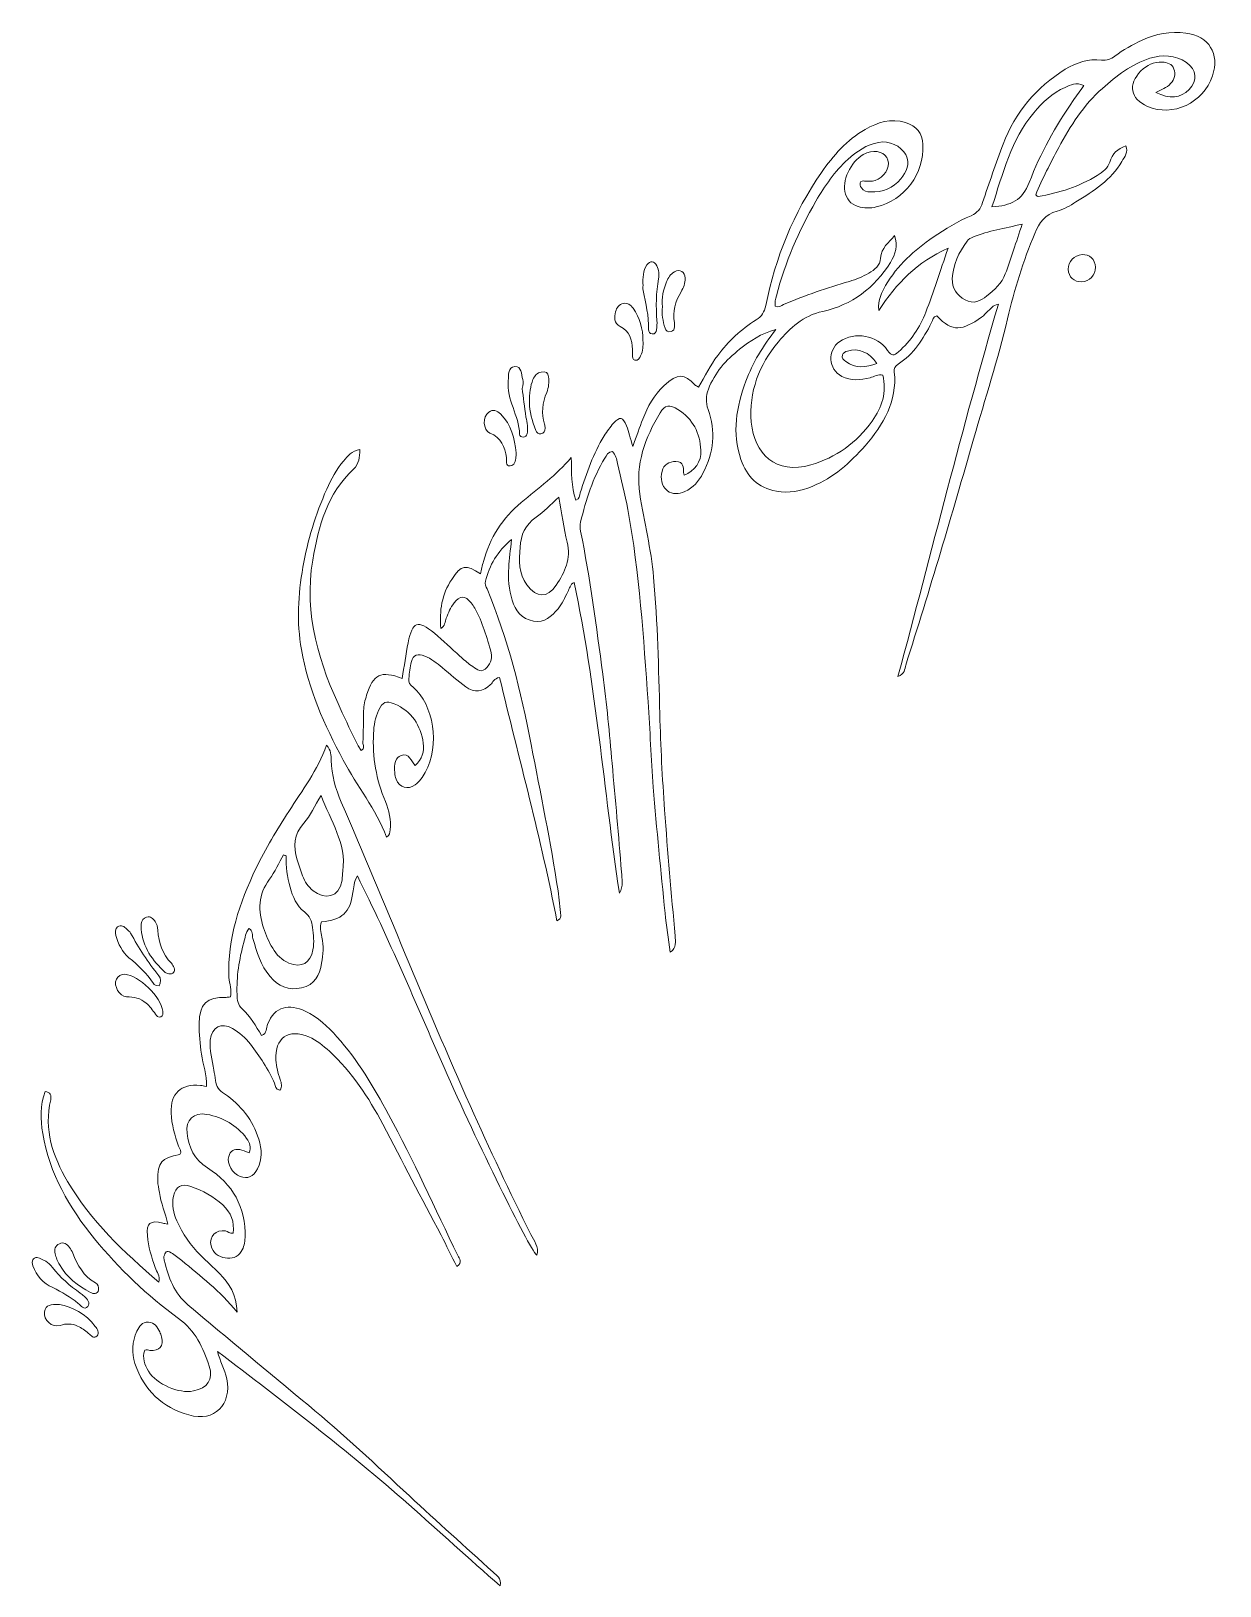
# Model space of a CAD drawing. Header units: millimetres. Extents: x 221 to 981, y -986 to -226.
# Drawn here: x 224.8 to 542.2, y -642.2 to -227 of the extents above; entities that cross this region are included whole.
import ezdxf

# ---------------------------------------------------------------- set-up
doc = ezdxf.new("R2010")
doc.units = ezdxf.units.MM
doc.header["$MEASUREMENT"] = 0
doc.layers.add('Layer 1', color=7, linetype='Continuous')

# ---------------------------------------------------------------- blocks, each defined once
blk = doc.blocks.new('block 4')
at = {"layer": 'Layer 1', "lineweight": 0}
for points, knots in [([(525.04, -243.39), (528.68, -245.26), (531.7, -244.93), (533.95, -242.62), (536.27, -240.23), (536.03, -237.35), (533.24, -235.43), (530.22, -233.35), (526.85, -233.25), (523.47, -234.3), (518.53, -235.83), (514.59, -239.01), (510.79, -242.36), (505.79, -246.78), (502.24, -252.32), (499.13, -258.14), (496.92, -262.27), (494.77, -266.44), (493, -270.73), (493.32, -270.98), (493.52, -271.23), (493.65, -271.21), (499.22, -270.19), (504.6, -268.63), (509.43, -265.55), (510.85, -264.65), (512.33, -263.6), (512.75, -262.02), (513.37, -259.67), (514.91, -258.56), (517.08, -257.66), (517.78, -259.37), (516.72, -260.58), (516.01, -261.82), (513.13, -266.78), (508.46, -269.76), (503.75, -272.65), (502.15, -273.63), (500.47, -274.66), (498.69, -275.11), (495.42, -275.94), (493.97, -278.24), (492.78, -281.05), (489.66, -288.43), (487.31, -296.04), (485.48, -303.82), (482.91, -314.67), (479.48, -325.28), (476.41, -335.99), (470.63, -356.17), (464.66, -376.3), (458.3, -396.32), (457.97, -397.38), (458.1, -398.72), (456.22, -399.32), (465.2, -366.1), (473.39, -332.97), (483.02, -299.97), (481.46, -300.25), (481.01, -301.15), (480.33, -301.75), (479.71, -302.29), (479.22, -303.01), (478.55, -303.46), (473.34, -306.92), (470.94, -307.64), (466.61, -303.08), (465.61, -303.25), (465.52, -304.21), (465.18, -304.88), (462.96, -309.2), (460.45, -313.28), (456.24, -315.99), (455.47, -316.49), (455.14, -317.06), (455.24, -318.02), (456.06, -325.93), (452.33, -332.11), (447.46, -337.73), (443.51, -342.28), (439.01, -346.26), (433.34, -348.59), (430.28, -349.85), (427.16, -350.54), (423.75, -349.89), (418.83, -348.94), (415.85, -346.02), (414.3, -341.46), (411.86, -334.3), (413.07, -327.32), (415.61, -320.49), (417.43, -315.62), (420.07, -311.18), (423.65, -306.67), (419.64, -307.76), (416.73, -309.77), (413.95, -311.98), (410.33, -314.87), (407.27, -318.22), (405.61, -322.68), (404.93, -324.49), (404.84, -326.11), (405.52, -328.05), (407.58, -333.86), (407.05, -339.61), (404.16, -345.08), (403.04, -347.19), (401.56, -349.03), (399.28, -349.97), (397.74, -350.61), (396.04, -350.92), (394.62, -349.73), (393.01, -348.39), (392.76, -346.51), (393.24, -344.57), (393.68, -342.78), (395.08, -341.92), (396.92, -341.96), (399.04, -342.01), (398.94, -343.49), (398.98, -344.93), (398.99, -345.15), (399.08, -345.38), (399.13, -345.61), (401.96, -344.48), (403.75, -342.08), (403.6, -338.97), (403.37, -334.39), (401.44, -330.58), (397.48, -328.06), (395.33, -326.68), (393.94, -326.85), (392.7, -328.94), (388.75, -335.62), (386.06, -342.62), (387.29, -350.66), (388.43, -358.07), (390.32, -365.35), (390.98, -372.84), (392.03, -385), (392.32, -397.19), (392.63, -409.38), (392.85, -417.93), (393.3, -426.48), (393.91, -435.01), (394.7, -446.23), (395.75, -457.42), (396.7, -468.62), (396.82, -470.13), (397.16, -471.7), (395.42, -472.98), (394.94, -469.39), (394.38, -465.97), (394.04, -462.52), (392.96, -451.33), (391.76, -440.15), (390.89, -428.94), (390.3, -421.34), (390.03, -413.73), (389.49, -406.14), (388.26, -388.97), (387.22, -371.77), (384.1, -354.8), (383.34, -350.66), (382.27, -346.57), (381.36, -342.45), (381.11, -341.3), (380.81, -340.2), (380.04, -339.31), (378.77, -339.37), (378.42, -340.32), (377.95, -341.09), (374.73, -346.36), (372.95, -352.19), (371.47, -358.13), (371.28, -358.9), (371.32, -359.78), (371.48, -360.57), (374.04, -373.21), (375.67, -386), (377.43, -398.76), (378.51, -406.65), (379.14, -414.6), (379.88, -422.53), (380.79, -432.2), (381.64, -441.88), (382.4, -451.57), (382.54, -453.41), (382.99, -455.38), (381.84, -457.21), (377.69, -429.6), (375.61, -401.72), (369.75, -374.26), (368.66, -374.78), (368.54, -375.9), (368.08, -376.74), (367.23, -378.28), (366.63, -379.98), (365.46, -381.32), (363.72, -383.29), (361.85, -385.08), (358.87, -384.55), (355.71, -383.98), (354.01, -381.87), (353.19, -378.96), (352.39, -376.13), (352, -373.22), (352.28, -370.26), (352.49, -367.96), (352.73, -365.67), (353.02, -362.78), (349.21, -366.03), (347.14, -369.67), (346.06, -373.95), (345.87, -374.69), (346.22, -375.31), (346.49, -375.96), (352.07, -389.35), (355.59, -403.32), (358.28, -417.53), (360.76, -430.54), (363.46, -443.51), (365.47, -456.6), (365.81, -458.8), (365.99, -461.02), (366.19, -463.23), (366.24, -463.86), (365.85, -464.32), (365.14, -464.58), (360.94, -442.7), (355.02, -421.27), (349.84, -399.6), (348.3, -399.9), (348.07, -400.94), (347.44, -401.53), (345.4, -403.49), (343.12, -403.83), (340.8, -402.13), (338.63, -400.55), (336.64, -398.7), (334.56, -396.99), (333.11, -395.79), (331.63, -394.61), (329.87, -393.89), (328.06, -393.15), (326.78, -393.63), (326.3, -395.4), (325.9, -396.86), (325.83, -398.4), (325.59, -399.91), (325.42, -400.98), (325.99, -401.6), (326.76, -402.25), (332.17, -406.83), (334.05, -417.65), (330, -425.02), (329.31, -426.26), (328.5, -427.42), (327.32, -428.25), (325.26, -429.71), (323.17, -429.12), (322.22, -426.79), (322.01, -426.25), (321.92, -425.65), (321.86, -425.07), (321.6, -422.64), (322.19, -420.91), (323.55, -420.47), (325.81, -419.73), (326.13, -421.94), (327.34, -423.15), (329.15, -421.52), (329.77, -419.25), (329.48, -417.2), (328.79, -412.43), (326.38, -408.61), (321.71, -406.67), (319.49, -405.74), (318.64, -406.15), (317.55, -408.4), (316.62, -410.33), (316.29, -412.4), (316.18, -414.54), (315.88, -420.86), (316.89, -426.94), (319.36, -432.77), (320.39, -435.2), (320.88, -437.69), (320.64, -440.32), (320.57, -441.01), (320.52, -441.7), (319.65, -442.25), (316.78, -434.74), (311.79, -428.58), (308.09, -421.68), (303.07, -412.33), (298.78, -402.73), (296.94, -392.18), (295.65, -384.82), (296.04, -377.5), (297.34, -370.19), (298.62, -363), (300.72, -356.05), (303.68, -349.37), (304.87, -346.67), (306.32, -344.11), (308.18, -341.83), (309.27, -340.49), (310.41, -339.13), (312.57, -338.79), (312.43, -340.82), (312.37, -342.57), (310.83, -344.01), (303.83, -350.56), (301.47, -359.19), (299.96, -368.26), (297.52, -382.86), (301.7, -396.12), (307.84, -409.03), (309.45, -412.41), (310.84, -415.91), (312.85, -419.11), (314.06, -418.58), (313.32, -417.65), (313.35, -416.96), (313.48, -414.14), (313.53, -411.32), (313.55, -408.5), (313.56, -407.07), (313.93, -405.71), (314.34, -404.37), (316.07, -398.72), (318.15, -397.72), (323.85, -399.89), (324.38, -396.68), (324.81, -393.5), (325.44, -390.35), (326.58, -384.64), (327.97, -384.13), (332.45, -387.82), (334.81, -389.75), (336.99, -391.89), (339.27, -393.92), (340.23, -394.78), (341.16, -395.71), (342.24, -396.39), (343.36, -397.11), (344.63, -398.53), (345.99, -397.38), (347.2, -396.36), (348.03, -394.75), (347.58, -393), (346.52, -388.91), (345.27, -384.87), (343.23, -381.13), (342.95, -380.62), (342.62, -380.12), (342.24, -379.67), (340.63, -377.72), (339.23, -377.72), (337.68, -379.72), (336.74, -380.93), (336.16, -382.36), (335.62, -383.79), (335.27, -384.74), (335.27, -385.87), (334.17, -386.57), (333.73, -381.83), (334.44, -377.42), (337.06, -373.45), (339.67, -369.51), (340.74, -369.31), (344.75, -371.98), (345.02, -370.82), (345.24, -369.72), (345.54, -368.63), (347.25, -362.32), (350.63, -357.07), (355.64, -352.86), (360.17, -349.05), (365.06, -345.63), (368.99, -340.89), (369.11, -344.78), (368.92, -348.61), (370.2, -352.27), (371.25, -352), (371.13, -351.05), (371.37, -350.31), (373.1, -345.06), (374.83, -339.82), (377.8, -335.1), (378.55, -333.92), (379.36, -332.74), (380.29, -331.7), (381.92, -329.88), (382.85, -330.08), (383.75, -332.44), (384.35, -334.03), (384.75, -335.71), (385.42, -337.95), (386.45, -335.11), (387.23, -332.85), (388.09, -330.63), (389.36, -327.31), (391.08, -324.25), (393.69, -321.77), (397.39, -318.26), (399.26, -318.45), (401.99, -321.5), (402.19, -321.73), (402.54, -321.84), (402.96, -322.09), (404.68, -319.23), (406.09, -316.27), (408.08, -313.65), (410.96, -309.87), (414.32, -306.62), (418.36, -304.14), (419.9, -303.19), (420.56, -302.06), (420.92, -300.29), (423.55, -287.5), (428.28, -275.56), (435.78, -264.81), (438.96, -260.25), (442.59, -256.07), (447.48, -253.29), (450.79, -251.41), (454.33, -250.2), (458.25, -251.46), (461.19, -252.4), (462.7, -254.27), (462.88, -257.35), (463.32, -265.07), (457.96, -272.24), (450.44, -273.97), (448.8, -274.35), (447.16, -274.34), (445.56, -273.86), (443.56, -273.27), (442.43, -271.86), (442.05, -269.84), (441.36, -266.24), (444.18, -261.1), (447.59, -259.69), (447.7, -259.65), (447.8, -259.59), (447.91, -259.55), (450.51, -258.62), (452.9, -259.45), (453.54, -261.5), (454.17, -263.54), (452.47, -266.24), (450.1, -266.9), (449.19, -267.16), (448.25, -267.23), (447.3, -267.06), (446.84, -266.98), (446.33, -266.98), (446.15, -267.52), (445.99, -267.98), (446.16, -268.43), (446.44, -268.84), (447.03, -269.72), (447.89, -269.96), (448.88, -269.99), (452.12, -270.06), (454.94, -268.99), (456.97, -266.46), (458.45, -264.62), (459.68, -262.52), (458.31, -260.01), (457.02, -257.64), (453.84, -256.22), (451.07, -256.75), (447.84, -257.36), (445.24, -259.11), (442.86, -261.28), (439.33, -264.48), (436.68, -268.36), (434.32, -272.43), (429.72, -280.39), (426.09, -288.77), (423.8, -297.7), (423.57, -298.6), (423.26, -299.5), (423.46, -300.49), (424.33, -300.99), (425.04, -300.36), (425.7, -300.06), (431.39, -297.51), (437.32, -295.68), (443.27, -293.86), (445.05, -293.31), (446.81, -292.56), (448.44, -291.66), (449.97, -290.8), (451.47, -289.64), (451.56, -287.67), (451.68, -284.9), (453.85, -283.53), (455.29, -281.59), (456.36, -284.27), (455.55, -286.6), (454.21, -288.78), (449.99, -295.61), (443.84, -300.18), (436.15, -301.88), (430.82, -303.05), (427.43, -306.26), (424.29, -310.02), (419.13, -316.19), (416.38, -323.31), (417.06, -331.49), (417.74, -339.77), (423.6, -345.59), (432.97, -342.85), (439.56, -340.92), (445.25, -336.93), (449.33, -331.18), (451.92, -327.52), (453.34, -323.48), (452.16, -318.86), (450.89, -318.57), (449.88, -319.32), (448.78, -319.6), (446.23, -320.25), (443.7, -320.49), (441.23, -319.22), (437.58, -317.35), (437.27, -312.26), (440.67, -309.93), (444.65, -307.21), (450.67, -308.15), (453.46, -312.28), (454.56, -313.9), (455.15, -313.8), (456.36, -312.7), (459.64, -309.72), (462.12, -306.15), (463.68, -302.05), (465.71, -296.71), (467.46, -291.25), (469.61, -285.03), (461.33, -288.65), (455.89, -294.32), (451.09, -301.63), (450.85, -298.64), (451.9, -296.81), (452.93, -294.99), (456.01, -289.54), (460.62, -285.55), (465.66, -282.04), (468.84, -279.82), (472.2, -277.87), (475.76, -276.32), (477.42, -275.59), (478.26, -274.47), (478.82, -272.78), (480.56, -267.55), (482.4, -262.35), (484.33, -257.18), (487.53, -248.63), (493.12, -242.02), (500.89, -237.24), (503.87, -235.41), (507.09, -234.4), (510.59, -234.76), (512, -234.91), (513.07, -234.57), (514.13, -233.74), (516.36, -231.98), (518.86, -230.68), (521.41, -229.47), (525.11, -227.7), (528.99, -227.03), (533.05, -227.57), (539.29, -228.39), (542.18, -233.07), (540.19, -239.02), (537.79, -246.19), (529.54, -250.06), (522.85, -247.15), (518.25, -245.16), (517.53, -241.24), (521.11, -237.67), (522.68, -236.11), (524.52, -235.14), (526.77, -235.29), (528.08, -235.38), (529.44, -235.78), (529.92, -237.16), (530.41, -238.56), (530.13, -239.89), (529.03, -241.06), (527.96, -242.18), (526.53, -242.68), (525.04, -243.39)], [0, 0, 0, 0, 1, 1, 1, 2, 2, 2, 3, 3, 3, 4, 4, 4, 5, 5, 5, 6, 6, 6, 7, 7, 7, 8, 8, 8, 9, 9, 9, 10, 10, 10, 11, 11, 11, 12, 12, 12, 13, 13, 13, 14, 14, 14, 15, 15, 15, 16, 16, 16, 17, 17, 17, 18, 18, 18, 19, 19, 19, 20, 20, 20, 21, 21, 21, 22, 22, 22, 23, 23, 23, 24, 24, 24, 25, 25, 25, 26, 26, 26, 27, 27, 27, 28, 28, 28, 29, 29, 29, 30, 30, 30, 31, 31, 31, 32, 32, 32, 33, 33, 33, 34, 34, 34, 35, 35, 35, 36, 36, 36, 37, 37, 37, 38, 38, 38, 39, 39, 39, 40, 40, 40, 41, 41, 41, 42, 42, 42, 43, 43, 43, 44, 44, 44, 45, 45, 45, 46, 46, 46, 47, 47, 47, 48, 48, 48, 49, 49, 49, 50, 50, 50, 51, 51, 51, 52, 52, 52, 53, 53, 53, 54, 54, 54, 55, 55, 55, 56, 56, 56, 57, 57, 57, 58, 58, 58, 59, 59, 59, 60, 60, 60, 61, 61, 61, 62, 62, 62, 63, 63, 63, 64, 64, 64, 65, 65, 65, 66, 66, 66, 67, 67, 67, 68, 68, 68, 69, 69, 69, 70, 70, 70, 71, 71, 71, 72, 72, 72, 73, 73, 73, 74, 74, 74, 75, 75, 75, 76, 76, 76, 77, 77, 77, 78, 78, 78, 79, 79, 79, 80, 80, 80, 81, 81, 81, 82, 82, 82, 83, 83, 83, 84, 84, 84, 85, 85, 85, 86, 86, 86, 87, 87, 87, 88, 88, 88, 89, 89, 89, 90, 90, 90, 91, 91, 91, 92, 92, 92, 93, 93, 93, 94, 94, 94, 95, 95, 95, 96, 96, 96, 97, 97, 97, 98, 98, 98, 99, 99, 99, 100, 100, 100, 101, 101, 101, 102, 102, 102, 103, 103, 103, 104, 104, 104, 105, 105, 105, 106, 106, 106, 107, 107, 107, 108, 108, 108, 109, 109, 109, 110, 110, 110, 111, 111, 111, 112, 112, 112, 113, 113, 113, 114, 114, 114, 115, 115, 115, 116, 116, 116, 117, 117, 117, 118, 118, 118, 119, 119, 119, 120, 120, 120, 121, 121, 121, 122, 122, 122, 123, 123, 123, 124, 124, 124, 125, 125, 125, 126, 126, 126, 127, 127, 127, 128, 128, 128, 129, 129, 129, 130, 130, 130, 131, 131, 131, 132, 132, 132, 133, 133, 133, 134, 134, 134, 135, 135, 135, 136, 136, 136, 137, 137, 137, 138, 138, 138, 139, 139, 139, 140, 140, 140, 141, 141, 141, 142, 142, 142, 143, 143, 143, 144, 144, 144, 145, 145, 145, 146, 146, 146, 147, 147, 147, 148, 148, 148, 149, 149, 149, 150, 150, 150, 151, 151, 151, 152, 152, 152, 153, 153, 153, 154, 154, 154, 155, 155, 155, 156, 156, 156, 157, 157, 157, 158, 158, 158, 159, 159, 159, 160, 160, 160, 161, 161, 161, 162, 162, 162, 163, 163, 163, 164, 164, 164, 165, 165, 165, 166, 166, 166, 167, 167, 167, 168, 168, 168, 169, 169, 169, 170, 170, 170, 171, 171, 171, 172, 172, 172, 173, 173, 173, 174, 174, 174, 175, 175, 175, 176, 176, 176, 177, 177, 177, 178, 178, 178, 179, 179, 179, 180, 180, 180, 181, 181, 181, 182, 182, 182, 183, 183, 183, 184, 184, 184, 185, 185, 185, 186, 186, 186, 187, 187, 187, 188, 188, 188, 189, 189, 189, 190, 190, 190, 191, 191, 191, 192, 192, 192, 193, 193, 193, 194, 194, 194, 195, 195, 195, 196, 196, 196, 197, 197, 197, 198, 198, 198, 199, 199, 199, 199]), ([(481.32, -273.92), (486.38, -273.72), (489.48, -272.2), (491.28, -267.44), (494.22, -259.67), (498.34, -252.41), (503.04, -245.53), (503.92, -244.24), (504.85, -242.97), (505.82, -241.59), (503.81, -240.57), (502.31, -241.43), (500.87, -242.06), (497.47, -243.54), (494.85, -246.03), (492.49, -248.84), (486.45, -256.07), (484.27, -264.98), (481.32, -273.92)], [0, 0, 0, 0, 1, 1, 1, 2, 2, 2, 3, 3, 3, 4, 4, 4, 5, 5, 5, 6, 6, 6, 6]), ([(489.39, -278.59), (484.63, -279.68), (480.39, -280.35), (476.38, -281.98), (475.75, -282.24), (475.04, -282.6), (474.66, -283.13), (472.5, -286.11), (470.88, -289.38), (470.72, -293.11), (470.61, -295.64), (471.94, -297.57), (474.17, -298.81), (476.39, -300.07), (478.3, -299.06), (479.97, -297.73), (481.98, -296.12), (483.97, -294.35), (484.88, -291.87), (486.42, -287.72), (487.74, -283.49), (489.39, -278.59)], [0, 0, 0, 0, 1, 1, 1, 2, 2, 2, 3, 3, 3, 4, 4, 4, 5, 5, 5, 6, 6, 6, 7, 7, 7, 7]), ([(450.57, -315.81), (448.54, -312.74), (445.6, -311.52), (442.74, -312.46), (442.2, -312.64), (441.61, -312.91), (441.4, -313.5), (441.11, -314.34), (441.77, -314.82), (442.29, -315.23), (444.9, -317.29), (447.66, -316.8), (450.57, -315.81)], [0, 0, 0, 0, 1, 1, 1, 2, 2, 2, 3, 3, 3, 4, 4, 4, 4]), ([(365.7, -351.45), (363.4, -353.51), (361.65, -355.41), (359.58, -356.84), (356.68, -358.82), (355.56, -361.59), (355.32, -364.84), (355.06, -368.34), (354.85, -371.87), (357.14, -374.93), (359.77, -378.44), (362.54, -378.53), (364.99, -374.95), (367.32, -371.54), (368.97, -367.91), (367.9, -363.49), (366.97, -359.68), (366.47, -355.77), (365.7, -351.45)], [0, 0, 0, 0, 1, 1, 1, 2, 2, 2, 3, 3, 3, 4, 4, 4, 5, 5, 5, 6, 6, 6, 6])]:
    blk.add_open_spline(points, degree=3, knots=knots, dxfattribs=at)
blk = doc.blocks.new('block 8')
at = {"layer": 'Layer 1', "lineweight": 0}
for points, knots in [([(255.12, -579.26), (254.36, -581.31), (255.04, -583.14), (256.13, -584.89), (258.28, -588.36), (264.17, -590.93), (268.11, -590.14), (271.86, -589.39), (273.49, -587.14), (272.32, -583.51), (270.74, -578.59), (268.6, -574.04), (264.12, -570.76), (255.76, -564.64), (248.24, -557.51), (241.7, -549.5), (234.96, -541.25), (229.66, -532.14), (227.86, -521.38), (227.23, -517.63), (227.15, -513.93), (228.48, -510.15), (229.88, -510.32), (230.26, -511.27), (230, -512.36), (228.08, -520.36), (230.55, -527.47), (234.5, -534.2), (240.71, -544.78), (249.49, -553.04), (258.85, -561.08), (259.28, -559.36), (258.32, -558.33), (257.9, -557.17), (256.91, -554.4), (256.07, -551.58), (255.82, -548.65), (255.52, -545.26), (256.55, -544.5), (259.92, -545.32), (260.24, -545.4), (260.56, -545.47), (261.23, -545.63), (260.7, -542.6), (259.37, -539.98), (259, -537.13), (258.87, -536.09), (258.6, -535.08), (258.59, -534.01), (258.52, -529.04), (259.51, -527.85), (264.45, -527.04), (265.08, -526.21), (264.41, -525.53), (264.16, -524.8), (263.18, -521.91), (262.25, -518.99), (262.14, -515.92), (261.97, -510.62), (264.67, -508.11), (269.96, -508.53), (270.42, -508.57), (270.86, -508.68), (271.55, -508.8), (271.78, -505.75), (270.61, -503), (270.23, -500.17), (269.87, -497.48), (269.61, -494.82), (269.65, -492.11), (269.73, -486.69), (271.55, -484.91), (276.88, -485.04), (277.21, -485.04), (277.54, -484.97), (277.96, -484.92), (278.46, -483.11), (277.66, -481.43), (277.59, -479.72), (277.17, -469.3), (280.42, -459.83), (284.79, -450.63), (287.31, -445.31), (290.41, -440.32), (293.57, -435.37), (297.15, -429.74), (301.27, -424.43), (303.64, -417.71), (304.87, -419.09), (304.9, -420.42), (304.92, -421.74), (304.98, -425.67), (306.04, -429.33), (307.59, -432.93), (319.23, -459.86), (330.02, -487.15), (342, -513.94), (347.17, -525.51), (352.56, -536.99), (358.2, -548.35), (359.03, -550.02), (360.46, -551.64), (359.79, -553.91), (357.27, -551.22), (343.98, -524.03), (335.04, -503.76), (327.52, -486.74), (320.35, -469.55), (311.87, -452.6), (310.88, -454.32), (310.89, -455.71), (310.69, -457.08), (309.92, -462.42), (307.83, -464.36), (302.29, -464.9), (301.76, -466.23), (302.16, -467.69), (302.42, -468.95), (302.91, -471.33), (302.71, -473.6), (302.32, -475.92), (301.77, -479.15), (300.55, -481.73), (296.96, -482.51), (293.48, -483.28), (290.77, -482.09), (288.55, -479.48), (286.05, -476.52), (285, -472.92), (283.98, -469.29), (283.74, -468.43), (284.07, -467.35), (282.94, -466.63), (282.03, -467.73), (281.92, -469.11), (281.56, -470.39), (280.28, -474.93), (279.58, -479.54), (279.74, -484.28), (279.79, -485.74), (280, -487.11), (281.12, -488.13), (283.32, -490.13), (284.77, -492.69), (286.32, -495.23), (287.79, -494.65), (287.54, -493.21), (287.91, -492.24), (289.79, -487.35), (293.7, -486.71), (297.98, -488.74), (301.3, -490.31), (303.96, -492.83), (306.42, -495.56), (312.06, -501.8), (316.24, -509), (320.22, -516.34), (326.87, -528.64), (332.6, -541.39), (338.67, -553.97), (339.07, -554.8), (340.09, -555.78), (338.47, -556.89), (336.82, -554.2), (335.73, -551.27), (334.26, -548.55), (328.96, -538.74), (323.89, -528.8), (318.68, -518.94), (314.87, -511.74), (310.44, -504.99), (304.4, -499.41), (302.74, -497.88), (301.01, -496.49), (298.94, -495.61), (293.46, -493.27), (289.77, -495.88), (290.12, -501.79), (290.23, -503.56), (290.69, -505.27), (291.25, -506.93), (291.6, -507.95), (291.88, -508.88), (291.18, -509.83), (289.97, -509.72), (290.09, -508.64), (289.78, -507.99), (288.01, -504.26), (285.9, -500.74), (283.3, -497.53), (281.95, -495.87), (280.44, -494.41), (278.57, -493.36), (275.45, -491.62), (273.06, -492.85), (272.61, -496.44), (272.26, -499.18), (273.29, -501.77), (273.51, -504.45), (273.59, -505.38), (273.99, -506.29), (274.03, -507.21), (274.11, -508.92), (275, -509.85), (276.39, -510.8), (280.76, -513.8), (283.99, -517.78), (285.56, -522.93), (286.36, -525.58), (286.56, -528.25), (285.23, -530.81), (284.14, -532.91), (282.51, -533.6), (280.61, -532.89), (278.53, -532.11), (276.98, -529.45), (277.52, -527.52), (277.93, -526.04), (279.02, -525.48), (280.45, -525.69), (281.24, -525.8), (281.99, -526.19), (282.95, -526.52), (283.61, -525.06), (283.14, -523.82), (282.3, -522.7), (279.64, -519.14), (276.01, -517.06), (271.71, -516.29), (268.17, -515.66), (265.93, -517.74), (266.42, -521.32), (266.93, -525.09), (268.25, -528.32), (271.89, -530.6), (278.6, -534.82), (282.13, -541.07), (281.88, -549.2), (281.84, -550.53), (281.61, -551.79), (280.88, -552.89), (279.87, -554.42), (278.31, -554.96), (276.6, -554.63), (274.79, -554.27), (273.29, -553.28), (272.81, -551.36), (272.19, -548.94), (274.21, -546.89), (276.63, -547.42), (277.29, -547.56), (277.84, -548.13), (278.68, -548.02), (279.15, -544.99), (278.1, -542.48), (275.91, -540.46), (273.46, -538.2), (270.55, -536.64), (267.44, -535.53), (264.89, -534.61), (263.39, -535.53), (262.79, -538.16), (262.27, -540.43), (262.75, -542.59), (263.67, -544.68), (265.19, -548.16), (267.37, -551.22), (270.01, -553.92), (271.65, -555.6), (273.47, -557.1), (275.09, -558.79), (277.64, -561.44), (279.67, -564.37), (279.75, -569.09), (275.2, -563.36), (269.93, -559.51), (264.99, -555.28), (264.1, -554.52), (263.12, -553.87), (262.15, -553.21), (260.91, -552.36), (260.49, -553.21), (260.24, -554.23), (260.17, -554.54), (260.25, -554.91), (260.32, -555.24), (261.36, -559.77), (262.98, -564.06), (266.63, -567.13), (277.31, -576.13), (288.04, -585.06), (298.8, -593.96), (308.11, -601.67), (316.92, -609.94), (325.77, -618.17), (333.16, -625.03), (340.69, -631.75), (348.13, -638.56), (349.02, -639.38), (350.41, -639.96), (350.02, -642.19), (341.63, -634.9), (333.7, -627.61), (325.62, -620.49), (317.43, -613.28), (309.01, -606.33), (300.44, -599.58), (291.9, -592.86), (283.34, -586.16), (274.54, -579.63), (275.14, -582.18), (276.51, -584.34), (277.01, -586.86), (278.38, -593.77), (273.74, -598.5), (266.9, -596.55), (259.83, -594.54), (254.85, -589.87), (252.47, -582.82), (251.52, -579.98), (251.72, -577), (253.02, -574.21), (253.62, -572.91), (254.35, -571.7), (256.1, -571.75), (257.83, -571.8), (258.44, -573.1), (259.09, -574.36), (259.3, -574.78), (259.45, -575.23), (259.57, -575.69), (260.19, -578.17), (259.08, -579.49), (256.49, -579.33), (256.05, -579.3), (255.62, -579.01), (255.12, -579.26)], [0, 0, 0, 0, 1, 1, 1, 2, 2, 2, 3, 3, 3, 4, 4, 4, 5, 5, 5, 6, 6, 6, 7, 7, 7, 8, 8, 8, 9, 9, 9, 10, 10, 10, 11, 11, 11, 12, 12, 12, 13, 13, 13, 14, 14, 14, 15, 15, 15, 16, 16, 16, 17, 17, 17, 18, 18, 18, 19, 19, 19, 20, 20, 20, 21, 21, 21, 22, 22, 22, 23, 23, 23, 24, 24, 24, 25, 25, 25, 26, 26, 26, 27, 27, 27, 28, 28, 28, 29, 29, 29, 30, 30, 30, 31, 31, 31, 32, 32, 32, 33, 33, 33, 34, 34, 34, 35, 35, 35, 36, 36, 36, 37, 37, 37, 38, 38, 38, 39, 39, 39, 40, 40, 40, 41, 41, 41, 42, 42, 42, 43, 43, 43, 44, 44, 44, 45, 45, 45, 46, 46, 46, 47, 47, 47, 48, 48, 48, 49, 49, 49, 50, 50, 50, 51, 51, 51, 52, 52, 52, 53, 53, 53, 54, 54, 54, 55, 55, 55, 56, 56, 56, 57, 57, 57, 58, 58, 58, 59, 59, 59, 60, 60, 60, 61, 61, 61, 62, 62, 62, 63, 63, 63, 64, 64, 64, 65, 65, 65, 66, 66, 66, 67, 67, 67, 68, 68, 68, 69, 69, 69, 70, 70, 70, 71, 71, 71, 72, 72, 72, 73, 73, 73, 74, 74, 74, 75, 75, 75, 76, 76, 76, 77, 77, 77, 78, 78, 78, 79, 79, 79, 80, 80, 80, 81, 81, 81, 82, 82, 82, 83, 83, 83, 84, 84, 84, 85, 85, 85, 86, 86, 86, 87, 87, 87, 88, 88, 88, 89, 89, 89, 90, 90, 90, 91, 91, 91, 92, 92, 92, 93, 93, 93, 94, 94, 94, 95, 95, 95, 96, 96, 96, 97, 97, 97, 98, 98, 98, 99, 99, 99, 100, 100, 100, 101, 101, 101, 102, 102, 102, 103, 103, 103, 104, 104, 104, 105, 105, 105, 106, 106, 106, 107, 107, 107, 108, 108, 108, 109, 109, 109, 110, 110, 110, 111, 111, 111, 112, 112, 112, 112]), ([(302.2, -431.12), (300.49, -433.9), (299.34, -436.52), (297.54, -438.55), (294.86, -441.58), (294.68, -444.74), (295.82, -448.28), (296.28, -449.72), (296.69, -451.19), (297.26, -452.6), (297.88, -454.12), (298.73, -455.55), (300.05, -456.58), (303.14, -458.98), (307.03, -458.58), (307.78, -453.76), (307.91, -452.96), (307.86, -452.12), (307.97, -451.32), (309.04, -443.85), (304.72, -438), (302.2, -431.12)], [0, 0, 0, 0, 1, 1, 1, 2, 2, 2, 3, 3, 3, 4, 4, 4, 5, 5, 5, 6, 6, 6, 7, 7, 7, 7]), ([(292.89, -447.28), (292.64, -447.18), (292.39, -447.07), (292.14, -446.96), (290.9, -449.15), (289.85, -451.48), (288.38, -453.5), (285.39, -457.61), (285.33, -461.92), (286.82, -466.5), (287.44, -468.4), (288.22, -470.24), (289.26, -471.94), (290.31, -473.65), (291.68, -475.11), (293.62, -475.87), (297.06, -477.23), (299.31, -475.96), (300.02, -472.32), (300.41, -470.32), (300.13, -468.34), (299.91, -466.37), (299.73, -464.74), (299.2, -463.32), (297.72, -462.19), (295.61, -460.58), (294.62, -458.12), (293.9, -455.62), (293.13, -452.9), (292.81, -450.12), (292.89, -447.28)], [0, 0, 0, 0, 1, 1, 1, 2, 2, 2, 3, 3, 3, 4, 4, 4, 5, 5, 5, 6, 6, 6, 7, 7, 7, 8, 8, 8, 9, 9, 9, 10, 10, 10, 10])]:
    blk.add_open_spline(points, degree=3, knots=knots, dxfattribs=at)

msp = doc.modelspace()

# ---------------------------------------------------------------- linework, layer by layer
at = {"layer": 'Layer 1', "lineweight": 0}
for points, knots in [([(388.17, -296.31), (388.79, -299.75), (389.8, -303.13), (389.64, -306.69), (389.61, -307.27), (389.92, -307.89), (390.63, -307.91), (391.31, -307.92), (391.68, -307.41), (391.75, -306.79), (391.85, -305.98), (391.94, -305.15), (391.87, -304.34), (391.57, -300.59), (391.59, -296.87), (392.32, -293.16), (392.54, -292.02), (392.38, -290.83), (391.82, -289.74), (391.13, -288.38), (390.02, -288.23), (389.16, -289.48), (388.11, -291), (388.09, -292.78), (388.15, -295.05), (388.15, -295.14), (388.06, -295.74), (388.17, -296.31)], [0, 0, 0, 0, 1, 1, 1, 2, 2, 2, 3, 3, 3, 4, 4, 4, 5, 5, 5, 6, 6, 6, 7, 7, 7, 8, 8, 8, 9, 9, 9, 9]), ([(394.03, -306.34), (394.24, -307.13), (394.84, -307.44), (395.63, -307.27), (396.3, -307.12), (396.54, -306.6), (396.56, -305.97), (396.57, -305.62), (396.62, -305.26), (396.56, -304.92), (396.02, -301.92), (396.74, -299.21), (398.3, -296.63), (398.95, -295.55), (399.48, -294.35), (399.4, -293.01), (399.3, -291.28), (398.05, -290.52), (396.53, -291.31), (395.43, -291.88), (394.87, -292.91), (394.43, -294), (393.58, -296.08), (393.1, -298.22), (393.35, -300.67), (393.06, -302.49), (393.5, -304.42), (394.03, -306.34)], [0, 0, 0, 0, 1, 1, 1, 2, 2, 2, 3, 3, 3, 4, 4, 4, 5, 5, 5, 6, 6, 6, 7, 7, 7, 8, 8, 8, 9, 9, 9, 9]), ([(508.94, -290.09), (508.9, -287.99), (507.4, -286.57), (505.36, -286.72), (503.23, -286.87), (501.65, -288.55), (501.7, -290.62), (501.76, -292.71), (503.19, -294.04), (505.31, -293.96), (507.39, -293.89), (508.97, -292.2), (508.94, -290.09)], [0, 0, 0, 0, 1, 1, 1, 2, 2, 2, 3, 3, 3, 4, 4, 4, 4]), ([(385.52, -301.05), (384.89, -300.13), (384.05, -299.51), (382.87, -299.76), (381.71, -300.01), (381.11, -300.92), (380.83, -301.97), (380.42, -303.5), (380.34, -304.95), (382.09, -305.88), (384.55, -307.19), (385.27, -309.46), (385.31, -312.07), (385.31, -312.53), (385.28, -313.01), (385.33, -313.47), (385.39, -314.01), (385.22, -314.73), (385.99, -314.89), (386.87, -315.07), (387.19, -314.37), (387.51, -313.74), (388.17, -312.44), (388.18, -311.04), (388.14, -309.62), (388.12, -306.51), (387.28, -303.64), (385.52, -301.05)], [0, 0, 0, 0, 1, 1, 1, 2, 2, 2, 3, 3, 3, 4, 4, 4, 5, 5, 5, 6, 6, 6, 7, 7, 7, 8, 8, 8, 9, 9, 9, 9]), ([(356.03, -320.06), (355.65, -318.64), (355.79, -316.48), (353.88, -316.61), (352.01, -316.74), (352.29, -318.84), (352.15, -320.34), (351.67, -325.44), (355.07, -329.7), (355.19, -334.67), (355.2, -335.16), (355.69, -335.47), (356.19, -335.45), (356.68, -335.42), (357.06, -335.09), (357.17, -334.6), (357.53, -333.07), (357.14, -331.59), (356.9, -330.08), (356.48, -327.44), (356.19, -324.77), (355.89, -322.42), (356.21, -321.43), (356.22, -320.77), (356.03, -320.06)], [0, 0, 0, 0, 1, 1, 1, 2, 2, 2, 3, 3, 3, 4, 4, 4, 5, 5, 5, 6, 6, 6, 7, 7, 7, 8, 8, 8, 8]), ([(359.52, -333.69), (359.76, -334.25), (360.21, -334.66), (360.87, -334.56), (361.69, -334.43), (362.01, -333.83), (361.99, -333.06), (361.99, -332.71), (361.96, -332.35), (361.86, -332.03), (360.92, -329.11), (361.26, -326.28), (362.44, -323.51), (363.01, -322.18), (363.02, -320.79), (362.94, -319.39), (362.87, -318.11), (362.04, -317.87), (360.99, -318.06), (359.86, -318.26), (359.18, -319.07), (358.77, -320.08), (358.07, -321.83), (357.8, -323.66), (357.81, -326.42), (357.87, -328.37), (358.41, -331.09), (359.52, -333.69)], [0, 0, 0, 0, 1, 1, 1, 2, 2, 2, 3, 3, 3, 4, 4, 4, 5, 5, 5, 6, 6, 6, 7, 7, 7, 8, 8, 8, 9, 9, 9, 9]), ([(350.08, -329.25), (349.13, -328.33), (348.12, -327.96), (346.96, -328.76), (345.29, -329.9), (345.37, -333.59), (347.26, -334.35), (350.33, -335.6), (351.19, -338.07), (351.68, -340.93), (351.82, -341.76), (351.34, -343.15), (352.68, -343.13), (353.95, -343.11), (354.01, -341.73), (354.23, -340.72), (354.3, -340.39), (354.24, -340.03), (354.24, -339.68), (353.89, -335.79), (353.03, -332.11), (350.08, -329.25)], [0, 0, 0, 0, 1, 1, 1, 2, 2, 2, 3, 3, 3, 4, 4, 4, 5, 5, 5, 6, 6, 6, 7, 7, 7, 7]), ([(260.57, -478.36), (260.81, -478.58), (261.19, -478.68), (261.53, -478.75), (262.62, -478.97), (263.37, -478.13), (262.96, -477.12), (262.79, -476.69), (262.53, -476.28), (262.21, -475.95), (259.84, -473.47), (258.82, -470.45), (258.58, -467.1), (258.53, -466.27), (258.33, -465.48), (257.87, -464.79), (257.34, -463.97), (256.68, -463.3), (255.6, -463.61), (254.75, -463.85), (254.23, -464.47), (254.18, -465.4), (254.16, -465.86), (254.18, -466.33), (254.18, -466.79), (254.51, -471.63), (257.16, -475.22), (260.57, -478.36)], [0, 0, 0, 0, 1, 1, 1, 2, 2, 2, 3, 3, 3, 4, 4, 4, 5, 5, 5, 6, 6, 6, 7, 7, 7, 8, 8, 8, 9, 9, 9, 9]), ([(258.83, -479.25), (255.91, -475.72), (253.54, -471.83), (251.3, -467.86), (251.07, -467.47), (250.64, -467.19), (250.32, -466.85), (249.63, -466.12), (248.81, -465.56), (247.86, -466.21), (247.07, -466.74), (247.22, -467.7), (247.42, -468.48), (248.03, -470.78), (249.01, -472.89), (250.89, -474.46), (253.32, -476.5), (255.64, -478.65), (257.42, -481.3), (257.68, -481.68), (258.08, -481.97), (258.92, -481.93), (259.44, -480.98), (259.48, -480.04), (258.83, -479.25)], [0, 0, 0, 0, 1, 1, 1, 2, 2, 2, 3, 3, 3, 4, 4, 4, 5, 5, 5, 6, 6, 6, 7, 7, 7, 8, 8, 8, 8]), ([(247.54, -480.21), (246.7, -481.92), (248.33, -484.88), (250.25, -484.89), (252.21, -484.91), (253.94, -485.28), (255.47, -486.55), (256.48, -487.39), (257.17, -488.48), (257.96, -489.5), (258.31, -489.95), (258.69, -490.54), (259.38, -490.24), (260.02, -489.96), (259.97, -489.3), (259.91, -488.72), (259.51, -484.96), (253.5, -479.12), (249.81, -478.89), (248.72, -478.77), (247.98, -479.32), (247.54, -480.21)], [0, 0, 0, 0, 1, 1, 1, 2, 2, 2, 3, 3, 3, 4, 4, 4, 5, 5, 5, 6, 6, 6, 7, 7, 7, 7]), ([(241.91, -561.28), (238.73, -559.48), (237.15, -556.54), (235.89, -553.32), (235.67, -552.78), (235.36, -552.26), (235.01, -551.79), (234.33, -550.9), (233.48, -550.24), (232.3, -550.81), (231.19, -551.35), (230.9, -552.42), (231.16, -553.51), (231.41, -554.51), (231.87, -555.49), (232.37, -556.41), (234.22, -559.86), (237.27, -562.02), (240.61, -563.81), (241.43, -564.25), (242.47, -564.48), (242.79, -563.12), (242.86, -562.39), (242.71, -561.74), (241.91, -561.28)], [0, 0, 0, 0, 1, 1, 1, 2, 2, 2, 3, 3, 3, 4, 4, 4, 5, 5, 5, 6, 6, 6, 7, 7, 7, 8, 8, 8, 8]), ([(225.24, -556.76), (226.18, -559.42), (228, -561.32), (230.52, -562.54), (232.94, -563.71), (235.26, -565.02), (237.35, -566.74), (238.08, -567.34), (238.88, -568.71), (239.87, -567.55), (240.67, -566.63), (239.73, -565.61), (238.96, -564.86), (238.63, -564.54), (238.26, -564.24), (237.88, -563.98), (235.06, -562.07), (232.56, -559.83), (230.47, -557.13), (229.44, -555.8), (228.02, -555), (226.34, -554.51), (225.33, -554.43), (224.76, -555.4), (225.24, -556.76)], [0, 0, 0, 0, 1, 1, 1, 2, 2, 2, 3, 3, 3, 4, 4, 4, 5, 5, 5, 6, 6, 6, 7, 7, 7, 8, 8, 8, 8]), ([(228.34, -568.97), (227.99, -571.19), (230.33, -573.33), (232.48, -572.62), (234.16, -572.06), (235.65, -572.15), (237.19, -572.81), (238.27, -573.27), (239.19, -573.98), (240.07, -574.76), (240.72, -575.32), (241.52, -576.35), (242.39, -575.41), (243.08, -574.65), (242.42, -573.57), (241.9, -572.89), (239.29, -569.48), (235.73, -567.66), (232.32, -567.08), (230.03, -566.97), (228.62, -567.14), (228.34, -568.97)], [0, 0, 0, 0, 1, 1, 1, 2, 2, 2, 3, 3, 3, 4, 4, 4, 5, 5, 5, 6, 6, 6, 7, 7, 7, 7])]:
    msp.add_open_spline(points, degree=3, knots=knots, dxfattribs=at)

# ---------------------------------------------------------------- block references
at = {"layer": 'Layer 1'}
for name in ['block 4', 'block 8']:
    msp.add_blockref(name, (0, 0), dxfattribs=at)

doc.saveas('drawing.dxf')
